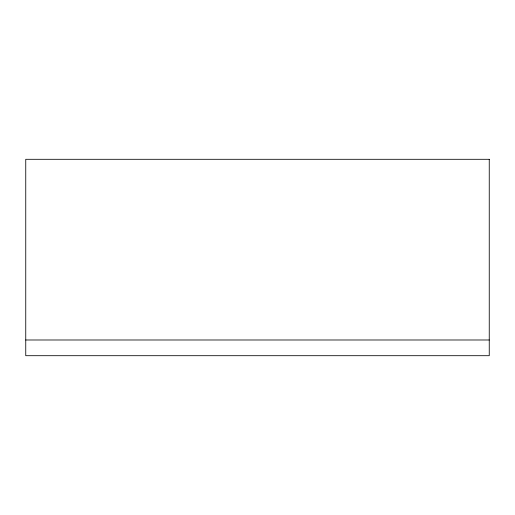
<?xml version="1.0" encoding="UTF-8"?>
<svg xmlns="http://www.w3.org/2000/svg" width="515" height="515" viewBox="0 0 515 515"><rect width="100%" height="100%" fill="white"/><g stroke="black" fill="none" stroke-linecap="round" stroke-linejoin="round"><path stroke-width="0.77" d="M25.75 339.99L489.25 339.99M489.25 159.302L25.75 159.302L25.75 355.698L489.25 355.698L489.25 159.302"/></g></svg>
